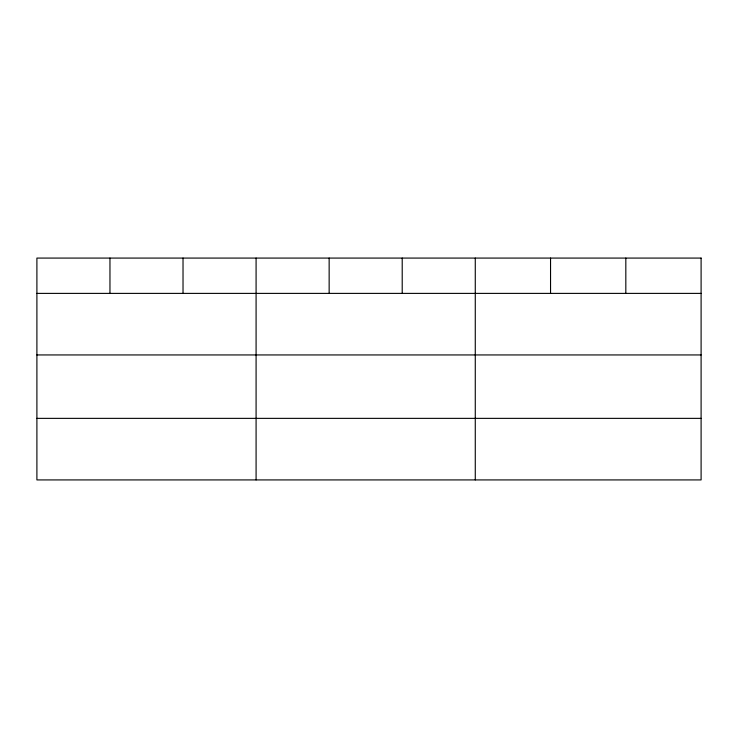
<?xml version="1.0" encoding="UTF-8"?>
<svg xmlns="http://www.w3.org/2000/svg" width="738" height="738" viewBox="0 0 738 738"><rect width="100%" height="100%" fill="white"/><g stroke="black" fill="none" stroke-linecap="round" stroke-linejoin="round"><path stroke-width="1.11" d="M36.9 293.392L701.1 293.392M36.9 354.941L701.1 354.941M36.9 418.363L701.1 418.363M625.824 258.079L625.824 293.392M550.548 258.079L550.548 293.392M475.272 258.079L475.272 479.921M402.21 258.079L402.21 293.392M329.148 258.079L329.148 293.392M256.086 258.079L256.086 479.921M183.024 258.079L183.024 293.392M109.962 258.079L109.962 293.392M701.1 258.079L36.9 258.079L36.9 479.921L701.1 479.921L701.1 258.079"/></g></svg>
